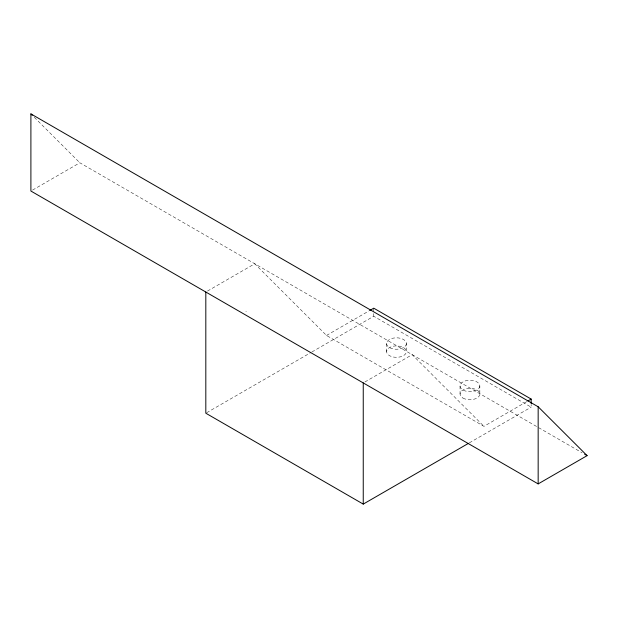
<?xml version="1.0" encoding="UTF-8"?>
<svg xmlns="http://www.w3.org/2000/svg" width="618" height="618" viewBox="0 0 618 618"><rect width="100%" height="100%" fill="white"/><g stroke="black" fill="none" stroke-linecap="round" stroke-linejoin="round"><path stroke-width="0.46" stroke-dasharray="3.09 2.32" d="M32.561 190.081L79.838 162.781L582.102 452.762M207.478 291.063L254.755 263.77L326.513 335.45L483.94 426.343L527.023 401.468M326.513 335.45L368.768 311.055M206.651 412.731L311.086 352.438M311.92 351.959L373.743 316.261L531.163 407.154L531.163 404.458M364.906 381.955L412.183 354.662L483.94 426.343M469.348 442.843L531.163 407.154M34.299 117.296L79.838 162.781M479.838 385.941A9.896 5.716 0 0 1 464.999 390.893A9.896 5.716 0 0 1 464.999 380.997A9.896 5.716 0 0 1 479.838 385.941L479.838 394.021M460.047 385.941L460.047 394.021M406.374 343.531A9.896 5.716 0 0 1 391.534 348.475A9.896 5.716 0 0 1 391.534 338.579A9.896 5.716 0 0 1 406.374 343.531L406.374 351.611A9.896 5.716 0 0 1 391.534 356.555A9.896 5.716 0 0 1 391.534 346.659A9.896 5.716 0 0 1 406.374 351.611M386.582 343.531L386.582 351.611M373.743 308.181L373.743 316.261M246.049 311.209L246.049 311.688M462.952 398.062A9.896 5.716 0 0 0 479.506 395.505A9.896 5.716 0 0 0 467.386 388.506A9.896 5.716 0 0 0 462.952 398.062"/><path stroke-width="0.93" d="M369.595 310.576L373.743 308.181L531.163 399.074L531.163 403.562M527.849 400.989L531.163 399.074M205.817 292.02L205.817 413.21L363.245 504.103L468.506 443.33M538.162 483.902L587.1 455.651L538.162 406.768L30.9 113.897L30.9 191.039L538.162 483.902L538.162 406.768M584.605 454.207L587.1 455.651M30.9 113.897L32.26 115.257M363.245 382.913L363.245 504.103"/></g></svg>
